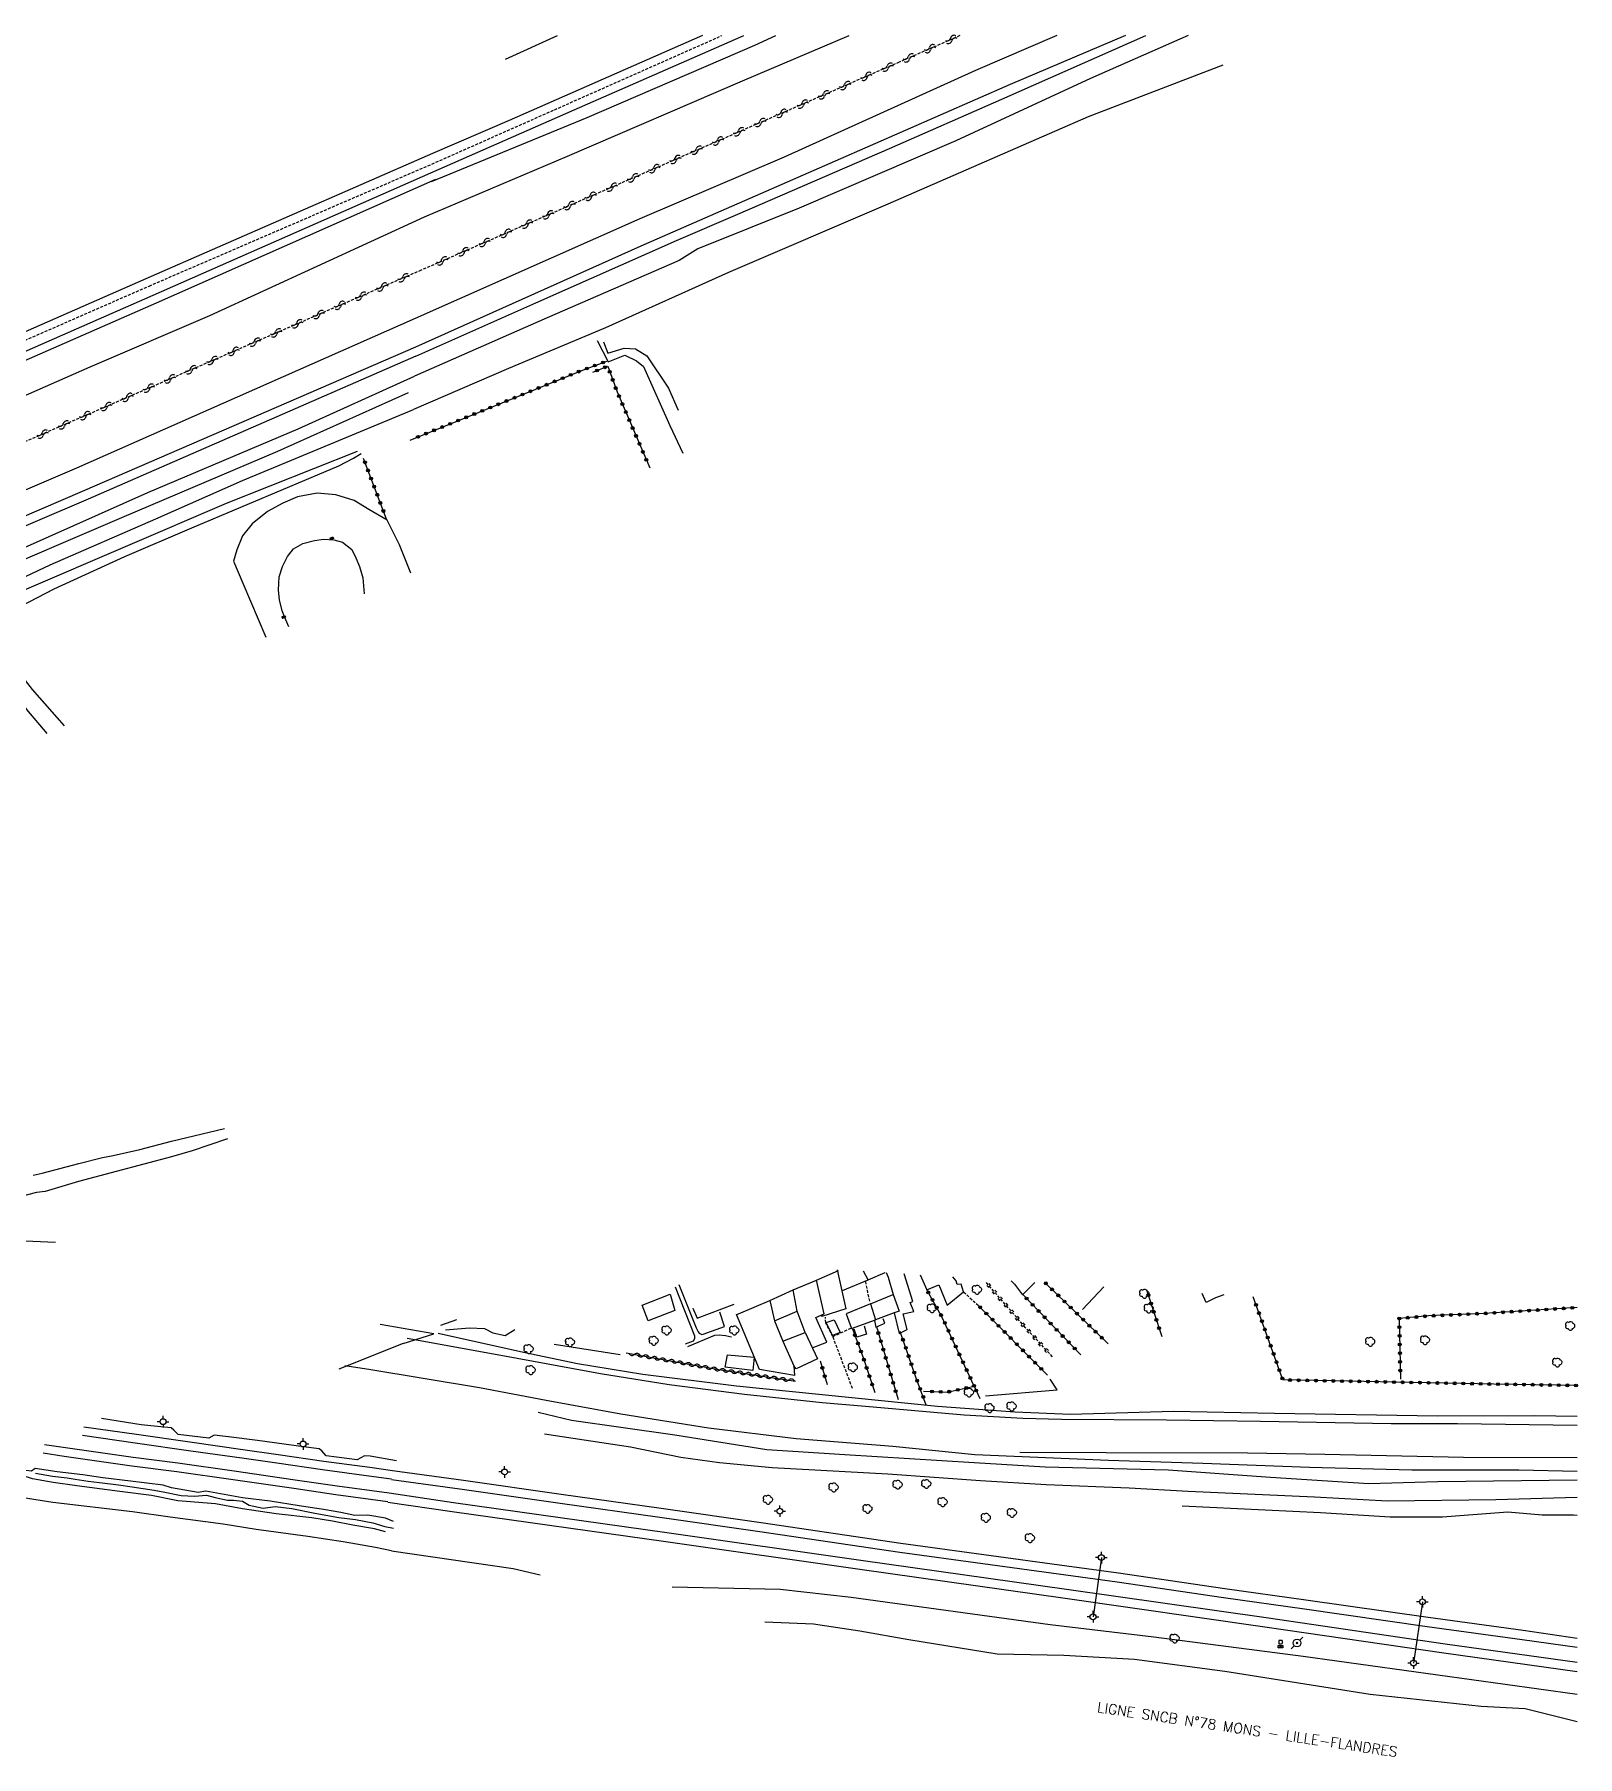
# Model space of a CAD drawing. Header units: millimetres. Extents: x 117000 to 118000, y 126000 to 127000.
# Drawn here: x 117733.2 to 118000, y 126702.4 to 127000.2 of the extents above; entities that cross this region are included whole.
import ezdxf
from ezdxf.enums import TextEntityAlignment as Align

# ---------------------------------------------------------------- set-up
doc = ezdxf.new("R2010")
doc.units = ezdxf.units.MM
doc.linetypes.add('DASHED', pattern=[0.75, 0.5, -0.25])
doc.layers.get('0').update_dxf_attribs({"linetype": 'CONTINUOUS'})
for name, color, linetype in [('W0001', 6, 'DASHED'), ('W0008', 7, 'CONTINUOUS'), ('W0017', 7, 'CONTINUOUS'), ('W0071', 7, 'CONTINUOUS'), ('W0101', 7, 'CONTINUOUS'), ('W0104', 1, 'CONTINUOUS'), ('W0112', 1, 'DASHED'), ('W0120', 7, 'CONTINUOUS'), ('W0211', 2, 'CONTINUOUS'), ('W0214', 2, 'CONTINUOUS'), ('W0220', 5, 'DASHED'), ('W0300', 7, 'CONTINUOUS'), ('W0303', 7, 'CONTINUOUS'), ('W0310', 3, 'CONTINUOUS'), ('W0323', 7, 'CONTINUOUS'), ('W0333', 7, 'CONTINUOUS'), ('W0401', 7, 'CONTINUOUS'), ('W0438', 7, 'CONTINUOUS'), ('W0473', 7, 'CONTINUOUS'), ('W0500', 5, 'DASHED'), ('W0610', 7, 'CONTINUOUS'), ('W0611', 7, 'CONTINUOUS'), ('W0700', 7, 'CONTINUOUS'), ('W0989', 7, 'CONTINUOUS')]:
    doc.layers.add(name, color=color, linetype=linetype)
doc.styles.get("Standard").update_dxf_attribs({"font": 'romans.shx', "width": 0.85})

# ---------------------------------------------------------------- blocks, each defined once
blk = doc.blocks.new('T610')
for p, q in [((-0.500001, 0), (-1.000002, 0)), ((0, 0.500001), (0, 1.000002)), ((0.500001, 0), (1.000002, 0)), ((0, -0.500001), (0, -1.000002))]:
    blk.add_line(p, q)
blk.add_ellipse((0, 0), major_axis=(-0.353554, 0.353554), ratio=1, start_param=3.926990817, end_param=10.2101761242)
blk = doc.blocks.new('T401')
for p, q in [((-0.3, 0.3), (0, 0.3)), ((-0.3, -0.25), (-0.3, 0.3)), ((-0.3, 0.15), (0, 0.15)), ((-0.3, 0), (0, 0)), ((0, 0.3), (0, -0.25)), ((-0.3, -0.15), (0, -0.15)), ((-0.3, -0.25), (-0.3, -0.3)), ((-0.3, -0.3), (0, -0.3)), ((0, -0.3), (0, -0.25))]:
    blk.add_line(p, q)
blk = doc.blocks.new('T300')
for p, q in [((-0.8, 0.51), (-0.86, 0.34)), ((-0.86, 0.34), (-0.86, 0.17)), ((-0.86, 0.17), (-0.74, 0.06)), ((-0.69, 0.63), (-0.8, 0.51)), ((-0.8, -0.06), (-0.74, 0.06)), ((-0.74, 0.06), (-0.69, 0.11)), ((-0.57, 0.69), (-0.69, 0.63)), ((-0.46, 0.69), (-0.57, 0.69)), ((-0.29, 0.63), (-0.46, 0.69)), ((-0.29, 0.63), (-0.17, 0.74)), ((-0.23, 0.57), (-0.29, 0.63)), ((-0.17, 0.74), (-0.06, 0.8)), ((-0.06, 0.8), (0.06, 0.8)), ((0.06, 0.8), (0.23, 0.74)), ((0.23, 0.74), (0.34, 0.63)), ((0.34, 0.63), (0.4, 0.51)), ((0.46, 0.46), (0.34, 0.46)), ((0.4, 0.51), (0.4, 0.46)), ((0.57, 0.4), (0.46, 0.46)), ((0.57, 0.4), (0.69, 0.29)), ((0.69, 0.29), (0.74, 0.17)), ((0.74, 0.06), (0.69, -0.17)), ((0.74, 0.17), (0.74, 0.06)), ((-0.8, -0.17), (-0.8, -0.06)), ((-0.8, -0.23), (-0.8, -0.17)), ((-0.74, -0.34), (-0.8, -0.23)), ((-0.69, -0.4), (-0.74, -0.34)), ((-0.51, -0.46), (-0.69, -0.4)), ((-0.4, -0.46), (-0.51, -0.46)), ((-0.4, -0.46), (-0.34, -0.46)), ((-0.34, -0.46), (-0.34, -0.4)), ((-0.34, -0.51), (-0.34, -0.46)), ((-0.29, -0.63), (-0.34, -0.51)), ((-0.17, -0.74), (-0.29, -0.63)), ((-0.06, -0.8), (-0.17, -0.74)), ((0.06, -0.8), (-0.06, -0.8)), ((0.17, -0.74), (0.06, -0.8)), ((0.23, -0.69), (0.17, -0.74)), ((0.29, -0.46), (0.23, -0.46)), ((0.29, -0.63), (0.23, -0.69)), ((0.46, -0.4), (0.29, -0.46)), ((0.34, -0.51), (0.29, -0.63)), ((0.34, -0.51), (0.34, -0.46)), ((0.57, -0.34), (0.46, -0.4)), ((0.63, -0.29), (0.57, -0.34)), ((0.69, -0.17), (0.63, -0.29))]:
    blk.add_line(p, q)
blk = doc.blocks.new('T473')
for p, q in [((-0.166667, 0.166667), (0.166667, -0.166667)), ((-0.166667, -0.166667), (0.166667, 0.166667)), ((0.500001, 0.500001), (1.000002, 1.000002)), ((-1.000002, -1.000002), (-0.500001, -0.500001))]:
    blk.add_line(p, q)
blk.add_ellipse((0, 0), major_axis=(0.471405, 0.471405), ratio=1, start_param=5.4977871438, end_param=11.780972451)
blk = doc.blocks.new('T438')
for p, q in [((-0.4, 0.2), (0.4, 0.2)), ((-0.4, -0.2), (-0.4, 0.2)), ((0.15, 1.1), (-0.3, 1.1)), ((-0.3, 1.1), (-0.3, 0.5)), ((-0.3, 0.5), (0.15, 0.5)), ((0.3, 0.65), (0.3, 0.95)), ((0.4, 0.2), (0.4, -0.2))]:
    blk.add_line(p, q)
at = {"flags": 128}
for points in [[(-0.4, -0.2), (0.4, 0.2)], [(0.4, -0.2), (-0.4, -0.2)]]:
    blk.add_lwpolyline(points, dxfattribs=at)
for centre, major_axis, start_param, end_param in [((0.15, 0.95), (0.106, -0.106), 0.785398, 2.356194), ((0.15, 0.65), (0.106, 0.106), 3.926991, 5.497787)]:
    blk.add_ellipse(centre, major_axis=major_axis, ratio=1, start_param=start_param, end_param=end_param)
blk = doc.blocks.new('t323o')
at = {"color": 0, "linetype": 'Continuous'}
for radius in [0.25, 0.15]:
    blk.add_circle((0, 0), radius, dxfattribs=at)
blk = doc.blocks.new('t500o')
at = {"color": 0, "linetype": 'Continuous'}
for centre, start, end in [((-0.5, 0.625), 216.8699, 323.1301), ((0.5, -0.125), 36.8699, 143.1301), ((0.5, -0.625), 36.8699, 143.1301), ((-0.5, 0.125), 216.8699, 323.1301)]:
    blk.add_arc(centre, 0.625, start, end, dxfattribs=at)
blk = doc.blocks.new('t310o')
at = {"color": 0, "linetype": 'Continuous'}
for centre, start, end in [((-0.5, 0.38), 216.8699, 323.1304), ((0.5, -0.37), 36.8699, 143.1303)]:
    blk.add_arc(centre, 0.625, start, end, dxfattribs=at)
blk = doc.blocks.new('t220o')
at = {"color": 0, "linetype": 'Continuous'}
for p, q in [((-0.25, 0.25), (0.25, 0.25)), ((-0.25, -0.25), (0.25, -0.25))]:
    blk.add_line(p, q, dxfattribs=at)

msp = doc.modelspace()

# ---------------------------------------------------------------- linework, layer by layer
at = {"layer": 'W0001'}
msp.add_lwpolyline([(117450.14, 126894.38), (117473.73, 126893.56), (117498.89, 126893.6), (117520.48, 126894.42), (117541.18, 126895.61), (117562.87, 126897.48), (117583.18, 126900.08), (117592.26, 126901.41), (117614.45, 126906.48), (117640.79, 126913.74), (117663.25, 126920.42), (117681, 126926.57), (117702.35, 126934.75), (117722.59, 126943.39), (117752.99, 126956.69), (117801.9, 126977.78), (117823.1, 126987.17), (117852.05, 127000)], dxfattribs=at)
at = {"layer": 'W0008'}
for points in [[(117921.86, 127000), (117901.94, 126991.54), (117871.64, 126978.27), (117838.02, 126963.59), (117799.06, 126946.1)], [(117801.73, 126976.28), (117828.88, 126988.18), (117849.68, 126997.3), (117855.88, 127000)], [(117801.83, 126974.75), (117828.74, 126985.85), (117857.73, 126998.36), (117861.41, 127000)], [(117848.69, 127000), (117815.28, 126985.29), (117801.98, 126979.6)], [(117801.98, 126979.6), (117752.45, 126957.93), (117722.05, 126944.63), (117701.84, 126936.01), (117680.54, 126927.84), (117662.84, 126921.71), (117640.41, 126915.04)], [(117641.29, 126912.06), (117663.79, 126918.75), (117681.6, 126924.92), (117703.01, 126933.12), (117723.29, 126941.78), (117753.7, 126955.09), (117801.73, 126976.28)], [(117641.7, 126910.69), (117664.23, 126917.39), (117682.1, 126923.57), (117703.55, 126931.8), (117723.85, 126940.47), (117754.27, 126953.78), (117802.58, 126975.15)], [(117799.06, 126946.1), (117741.82, 126921.32), (117715.11, 126909.88), (117696.38, 126902.46), (117681.76, 126896.9), (117667.99, 126892.52), (117639, 126884.3)], [(117730.29, 126791.65), (117736.82, 126791.36)], [(117803.01, 126775.61), (117817.77, 126772.35), (117827.11, 126770.39), (117838.38, 126768.55), (117854.57, 126766.52), (117889.37, 126763.01), (117902.74, 126761.99), (117912.34, 126761.6), (117930.14, 126762.12), (117947.65, 126761.76), (117975.84, 126761.34), (117992.57, 126761.36), (118000, 126761.24)], [(117823.05, 126773.72), (117834.46, 126771.94)], [(117790.99, 126769.34), (117786.84, 126769.95)], [(118000, 126751.67), (117989.87, 126751.93), (117971.39, 126751.93), (117953.66, 126752.37), (117935.26, 126753.09), (117918.89, 126753.59), (117895.8, 126754.59), (117881.61, 126756.03), (117864.93, 126757.35), (117849.76, 126759.16), (117834.56, 126761.58), (117821.65, 126763.98), (117810.14, 126766.14), (117790.99, 126769.34)]]:
    msp.add_lwpolyline(points, dxfattribs=at)
at = {"layer": 'W0017'}
for points in [[(117796.31, 126911.94), (117794.16, 126916.19), (117790.98, 126918.03), (117788.46, 126919.62), (117785.31, 126920.58), (117782.06, 126920.87), (117778.65, 126920.23), (117776.13, 126919.16), (117773.47, 126917.69), (117770.81, 126915.55), (117769.13, 126913.5), (117768.15, 126911.09), (117767.59, 126909.1), (117769.22, 126905.31), (117773.19, 126895.99)], [(117777.17, 126897.74), (117776.66, 126898.97), (117776.02, 126900.5), (117775.54, 126902.45), (117775.38, 126904.12), (117775.51, 126906.42), (117776.05, 126908.22), (117776.91, 126909.93), (117777.99, 126911.27), (117779.61, 126912.19), (117781.61, 126912.68), (117783.15, 126912.94), (117784.95, 126912.83), (117786.47, 126912.39), (117788.05, 126911.12), (117788.74, 126909.67), (117789.4, 126908.2), (117789.96, 126906.24), (117790.2, 126903.49)], [(117798.27, 126907.04), (117796.31, 126911.94)], [(117845.76, 126773.77), (117847.12, 126774.28), (117847.38, 126774.68), (117847.36, 126775.07), (117844.05, 126783.58)], [(117844.63, 126784.04), (117847.61, 126776.52), (117847.94, 126775.84), (117848.11, 126775.61), (117848.57, 126775.38), (117848.8, 126775.45), (117852.48, 126776.75), (117851.68, 126779.26)], [(117853.71, 126774.93), (117852.69, 126775.15), (117851.57, 126775.29), (117850.78, 126775.21), (117846.13, 126773.26)]]:
    msp.add_lwpolyline(points, dxfattribs=at)
at = {"layer": 'W0071'}
for points in [[(117932.7, 127000), (117915.78, 126992.6), (117892.51, 126981.82), (117865.4, 126970.15), (117847.89, 126963.14), (117844.66, 126961.08), (117821.85, 126951.2), (117798.92, 126941.09)], [(117799.1, 126944.55), (117819.85, 126953.79), (117844.2, 126964.55), (117854.8, 126969.11), (117881.07, 126980.49), (117900.5, 126988.99), (117925.39, 127000)], [(117799.1, 126944.55), (117742.45, 126919.86), (117715.72, 126908.41), (117696.95, 126900.98), (117682.28, 126895.41), (117668.45, 126891), (117639.43, 126882.78)], [(117640.34, 126880.14), (117674.77, 126889.85), (117688.06, 126894.15), (117703.18, 126899.84), (117722.87, 126907.68), (117752.75, 126920.98), (117778.77, 126932.02), (117798.92, 126941.09)], [(117732.95, 126802.96), (117734.51, 126803.26), (117740.84, 126804.93), (117744.93, 126805.98), (117746.76, 126806.36), (117751.42, 126807.37), (117756.88, 126808.81), (117766.01, 126811.02), (117766.01, 126811.02), (117766.01, 126811.02)], [(117766.55, 126809.23), (117766.55, 126809.23), (117766.55, 126809.23), (117760.45, 126807.14), (117756.84, 126806.09), (117747.28, 126803.56), (117740.78, 126801.86), (117735.04, 126800.1), (117733.52, 126799.96), (117730.61, 126799.21)], [(117806.18, 126777.91), (117803.38, 126776.93)], [(117804.23, 126776.18), (117808.41, 126776.55), (117811.02, 126776.44), (117812.46, 126775.7), (117814.6, 126775.22), (117816.26, 126776.24)], [(118000, 126750.19), (117975.85, 126749.88), (117963.93, 126749.54), (117946.94, 126750.67), (117929.23, 126751.91), (117907.99, 126752.47), (117895.67, 126753.21), (117873.3, 126754.57), (117859.85, 126755.45), (117843.91, 126757.96), (117826.06, 126760.54), (117820.26, 126761.88)], [(117821.38, 126758.18), (117836.23, 126755.94), (117844.95, 126754.19), (117851.66, 126753.24), (117860.73, 126752.4), (117880.76, 126751.31), (117896.76, 126750.11), (117908.13, 126749.47), (117922.47, 126748.89), (117932.7, 126748.27), (117954.53, 126747.3), (117967.16, 126746.64), (117985.9, 126746.87), (118000, 126747.25)]]:
    msp.add_lwpolyline(points, dxfattribs=at)
at = {"layer": 'W0101'}
for points in [[(117868.4, 126784.76), (117872.23, 126786.43)], [(117860.35, 126781.25), (117864.41, 126783.09)], [(117864.41, 126783.09), (117868.4, 126784.76)], [(117854.94, 126778.93), (117860.35, 126781.25)]]:
    msp.add_lwpolyline(points, dxfattribs=at)
at = {"layer": 'W0104'}
for points in [[(117872, 126786.54), (117873.51, 126779.84), (117869.36, 126778.52), (117869.4, 126778.75)], [(117877.35, 126784.82), (117876.56, 126786.35)], [(117877.35, 126784.82), (117880.29, 126786.1)], [(117880.46, 126786.09), (117880.83, 126785.3), (117881.66, 126782.28)], [(117881.85, 126779.12), (117882.74, 126775.57), (117884.08, 126776.23), (117883.39, 126778.93), (117885.25, 126779.35), (117884.63, 126780.94), (117885.06, 126781.11), (117883.56, 126785.89)], [(117886.34, 126785.7), (117887.51, 126783.09), (117889.58, 126783.97), (117891.01, 126780.44), (117893.87, 126782.76), (117893.43, 126784.06), (117892.73, 126784.02), (117892.57, 126784.65), (117892, 126785.33)], [(117865.1, 126779.42), (117864.41, 126783.09)], [(117867.67, 126773.08), (117870.19, 126774.08), (117868.31, 126778.33), (117869.75, 126778.94), (117868.4, 126784.76)], [(117872.9, 126783.02), (117877.35, 126784.82)], [(117902.11, 126784.67), (117902.69, 126784.06), (117904.07, 126782.23), (117906.15, 126784.4)], [(117938.85, 126782.25), (117937.41, 126781.71), (117935.79, 126780.91), (117935.11, 126782.5)], [(117847.03, 126779.91), (117847.03, 126779.91), (117847.76, 126778.19), (117854.19, 126780.62)], [(117860.35, 126781.25), (117861.15, 126777.75)], [(117877.73, 126780.71), (117873.54, 126778.95), (117874.49, 126776.45), (117878.62, 126777.9)], [(117877.73, 126780.71), (117881.66, 126782.28)], [(117877.73, 126780.71), (117878.62, 126777.9)], [(117881.66, 126782.28), (117882.7, 126779.44), (117881.85, 126779.12)], [(117864.51, 126769.99), (117864.59, 126768.3), (117858.54, 126769.35), (117854.59, 126778.82), (117854.94, 126778.93)], [(117861.15, 126777.75), (117865.1, 126779.42)], [(117861.15, 126777.75), (117862.57, 126774.23)], [(117866.44, 126775.73), (117865.1, 126779.42)], [(117876.67, 126776.88), (117877.05, 126775.42), (117875.37, 126774.95), (117874.96, 126776.29)], [(117878.44, 126777.8), (117878.7, 126776.66), (117880.26, 126777.35), (117879.95, 126778.1)], [(117881.85, 126779.12), (117878.62, 126777.9)], [(117862.57, 126774.23), (117866.44, 126775.73)], [(117862.57, 126774.23), (117864.51, 126769.99)], [(117866.44, 126775.73), (117868.62, 126771.18), (117864.89, 126769.45), (117864.51, 126769.99)]]:
    msp.add_lwpolyline(points, dxfattribs=at)
for points in [[(117843.1, 126782.37), (117843.91, 126779.52), (117839.32, 126777.73), (117838.26, 126780.46)], [(117870.09, 126777.46), (117871.45, 126777.9), (117872.54, 126775.75), (117871.18, 126775.21), (117870.09, 126777.46)], [(117853.04, 126771.89), (117857.66, 126771.46), (117857.39, 126769.18), (117852.62, 126769.73)]]:
    msp.add_lwpolyline(points, close=True, dxfattribs=at)
at = {"layer": 'W0112'}
for points in [[(117876.87, 126784.56), (117877.58, 126781.05)], [(117893.86, 126782.76), (117896.57, 126780.25)], [(117871.22, 126775), (117870.02, 126777.43), (117869.98, 126778.4)], [(117874.36, 126776.43), (117871.22, 126775), (117874.66, 126765.93)]]:
    msp.add_lwpolyline(points, dxfattribs=at)
at = {"layer": 'W0120'}
for points in [[(117796.95, 126773.84), (117802.21, 126775.51), (117792.93, 126777.12)], [(117796.95, 126773.84), (117785.81, 126769.39)]]:
    msp.add_lwpolyline(points, dxfattribs=at)
at = {"layer": 'W0211'}
for points in [[(117830.51, 126947.26), (117832.39, 126943.61), (117835.25, 126944.74), (117837.27, 126943.73), (117838.51, 126942.79), (117843.05, 126932.59), (117845.33, 126927.78)], [(117797.82, 126938.23), (117775.21, 126928.05), (117748.2, 126916.62), (117722.21, 126905.47), (117716.7, 126903.12)], [(117738.36, 126880.64), (117732.82, 126886.93), (117728.87, 126892.08), (117727.92, 126899.83), (117736.58, 126904.33), (117748.79, 126909.92), (117760.41, 126914.87), (117785.8, 126925.58), (117788.32, 126926.9), (117789.66, 126927.74)], [(117733.32, 126751.39), (117736.3, 126750.86), (117738.83, 126750.57), (117740.2, 126750.34), (117742.43, 126750.05), (117744.44, 126749.79), (117747.68, 126749.36), (117750.07, 126749.04), (117753.87, 126748.46), (117755.73, 126748.13), (117758.54, 126747.57), (117760.84, 126747.43), (117762.91, 126747.59), (117764.43, 126747.22), (117766.55, 126746.72), (117767.6, 126746.75), (117769.17, 126746.55), (117770.3, 126745.85), (117772.7, 126745.36), (117774.8, 126745.66), (117777.7, 126745.3), (117781.65, 126744.5), (117785.8, 126743.75), (117788.7, 126743.39), (117791.68, 126742.8), (117793.77, 126742.21), (117795.25, 126741.91)], [(118000, 126713.12), (117993.36, 126714.06), (117952.59, 126719.73), (117926.76, 126723.03), (117908.84, 126725.15), (117874.43, 126729.89), (117862.16, 126731.29), (117843.43, 126731.69)]]:
    msp.add_lwpolyline(points, dxfattribs=at)
at = {"layer": 'W0214'}
for points in [[(117910.01, 127000), (117895.94, 126993.95), (117862.82, 126978.98), (117837.86, 126968.31), (117799.03, 126951.09)], [(117800.6, 126968.63), (117825.34, 126979.13), (117855.6, 126992.18), (117874.09, 127000)], [(117938.68, 126994.88), (117915.41, 126985.95), (117880.75, 126970.84), (117853.2, 126959.02), (117831.95, 126949.46), (117815.15, 126942.46), (117798.73, 126935.34)], [(117645.42, 126906.06), (117674.92, 126915.25), (117698.06, 126923.77), (117715.75, 126930.82), (117742.79, 126942.71), (117763.49, 126951.61), (117800.6, 126968.63)], [(117799.03, 126951.09), (117740.42, 126925.2), (117719.94, 126916.41), (117685.56, 126903.09), (117667.22, 126896.9), (117637.56, 126887.92)], [(117831.58, 126947.05), (117832.33, 126945.08), (117835.16, 126945.97), (117837.1, 126945.82), (117839.06, 126944.63), (117842.8, 126939.03), (117844.5, 126935.22)], [(117718.03, 126900.04), (117735.9, 126908.48), (117754.18, 126916.41), (117769.12, 126923.06), (117798.73, 126935.34)], [(117788.97, 126928.09), (117766.34, 126919.07), (117731.41, 126904.08), (117726.37, 126901.61), (117724.9, 126899.98), (117725.1, 126897.65), (117725.45, 126894.22), (117727.08, 126890.28), (117731.81, 126883.44), (117735.33, 126879.3)], [(117797.64, 126774.75), (117814.44, 126771.67), (117831.07, 126768.64), (117842.93, 126766.73), (117855.94, 126765.07), (117869.42, 126763.61), (117876.89, 126762.97), (117893.98, 126761.51), (117904.1, 126760.93), (117910.79, 126760.73), (117928.97, 126760.63), (117945.22, 126760.4), (117967.82, 126759.98), (117979.3, 126760), (118000, 126759.71)], [(117795.81, 126753.56), (117791.22, 126754.32), (117790.25, 126754.39), (117789, 126753.69), (117783.62, 126754.42), (117782.85, 126755.29), (117782.42, 126755.6), (117779.69, 126755.94), (117771.74, 126757.05), (117766.71, 126757.69), (117764.23, 126758), (117763.32, 126757.47), (117758.02, 126758.09), (117757.27, 126758.85), (117756.82, 126759.24), (117754.43, 126759.45), (117751.61, 126759.78), (117744.76, 126760.88)], [(117795.27, 126743.07), (117793.9, 126743.61), (117790.82, 126744.12), (117788.58, 126744.07), (117786.15, 126744.6), (117783.17, 126745.11), (117778.95, 126745.76), (117773.94, 126746.54), (117769.14, 126747.14), (117762.78, 126748.27), (117761.49, 126748.08), (117756.86, 126748.87), (117755.43, 126749.31), (117749.76, 126750.03), (117744.97, 126750.61), (117741.53, 126751.13), (117737.12, 126751.64), (117733.3, 126752.19), (117732.63, 126751.77), (117730.72, 126751.96), (117726.44, 126752.73)], [(118000, 126754.03), (117980.33, 126754.12), (117956.34, 126754.62), (117942.95, 126754.84), (117918.52, 126754.92), (117903.59, 126755)], [(117793.87, 126741.24), (117791.96, 126741.79), (117788.22, 126742.43), (117784.71, 126743.12), (117781.15, 126743.66), (117774.95, 126744.36), (117769.16, 126745.23), (117764.45, 126746.08), (117757.98, 126746.61), (117753.41, 126747.56), (117747.93, 126748.23), (117740.52, 126749.19), (117736.39, 126749.77), (117732.84, 126750.42), (117730.88, 126751.06)], [(117794.94, 126737.98), (117792.14, 126738.56), (117786.58, 126739.52), (117780.42, 126740.47), (117771.5, 126741.69), (117765.81, 126742.6), (117756.63, 126743.77), (117750.1, 126744.69), (117736.32, 126746.31), (117727.57, 126747.73), (117717.53, 126749.15)], [(118000, 126744.09), (117999.34, 126744.12), (117993.93, 126744.17), (117988.01, 126744.65), (117976.68, 126743.81), (117967.66, 126743.82), (117955.6, 126744.53), (117931.68, 126745.68)], [(117794.94, 126737.98), (117815.95, 126734.91), (117820.63, 126733.8)], [(117859.48, 126725.71), (117867.92, 126725.36), (117875.94, 126724.15), (117884.39, 126722.62), (117899.67, 126720.18), (117911.18, 126719.91), (117923.4, 126719.25), (117939.02, 126717.15), (117964.2, 126713.16), (117983.35, 126711.09), (117990.97, 126710.72), (118000, 126708.49)]]:
    msp.add_lwpolyline(points, dxfattribs=at)
at = {"layer": 'W0220'}
msp.add_lwpolyline([(117909.23, 126771.53), (117904.52, 126776.62), (117897.78, 126784.37)], dxfattribs=at)
at = {"layer": 'W0303'}
for points in [[(117914.45, 126779.7), (117918.09, 126783.62)], [(117897.62, 126764.77), (117910.02, 126765.79), (117908.82, 126767.64)]]:
    msp.add_lwpolyline(points, dxfattribs=at)
at = {"layer": 'W0310'}
msp.add_lwpolyline([(117835.49, 126772.2), (117851.54, 126769.31), (117864.81, 126767.33)], dxfattribs=at)
at = {"layer": 'W0323'}
for points in [[(117798.12, 126930.04), (117827.84, 126942.11), (117832.17, 126943.72)], [(117829.75, 126941.8), (117832.31, 126942.82), (117833.93, 126938.4), (117839.57, 126925.25)], [(117794.03, 126916.38), (117790.08, 126926.87)], [(117886.9, 126765.58), (117891.04, 126765.42), (117895.7, 126766.43), (117890.06, 126778.57), (117887.51, 126783.09)], [(117908.03, 126784.28), (117918.85, 126773.78)], [(117925.51, 126783.13), (117928.12, 126775.04)], [(117908.35, 126768.37), (117896.57, 126780.25)], [(117904.04, 126782.34), (117914.12, 126771.88)], [(118000, 126766.56), (117985.58, 126766.81), (117949.08, 126767.52), (117943.93, 126781.92)], [(118000, 126780.05), (117983.91, 126779.02), (117974.29, 126778.59), (117969.2, 126778.16), (117969.41, 126767.65)], [(117878.78, 126776.77), (117882.53, 126764.14)], [(117874.65, 126776.34), (117876.55, 126771.24), (117878.51, 126765.34)], [(117887.4, 126763.19), (117885.66, 126767.83), (117882.89, 126775.9)], [(117869.06, 126770.85), (117870.27, 126766.72)], [(117895.7, 126766.43), (117896.67, 126764.34)]]:
    msp.add_lwpolyline(points, dxfattribs=at)
at = {"layer": 'W0333'}
msp.add_lwpolyline([(117814.63, 126995.94), (117823.64, 127000)], dxfattribs=at)
at = {"layer": 'W0500'}
for points in [[(117893.23, 127000), (117882.69, 126995.4), (117800.03, 126959.43)], [(117800.03, 126959.43), (117729.56, 126928.91), (117705.13, 126918.37), (117684.69, 126910.51), (117663.58, 126903.19), (117637.06, 126895.29)]]:
    msp.add_lwpolyline(points, dxfattribs=at)
at = {"layer": 'W0611'}
for points in [[(117917.68, 126736.81), (117916.24, 126726.57)], [(117973.21, 126729.15), (117971.67, 126718.57)]]:
    msp.add_lwpolyline(points, dxfattribs=at)
at = {"layer": 'W0700'}
for points in [[(117795.11, 126751.82), (117791.18, 126752.37), (117783.22, 126753.45), (117775.3, 126754.59), (117769.23, 126755.46), (117760.45, 126756.69), (117750.8, 126758.09), (117741.68, 126759.38)], [(117794.49, 126747.93), (117785.52, 126749.13), (117778.26, 126750.22), (117767.73, 126751.74), (117757.99, 126753.12), (117750.23, 126754.12), (117738.52, 126755.79), (117734.9, 126756.32)], [(117794.9, 126750.34), (117790.97, 126750.89), (117783.01, 126751.96), (117775.08, 126753.11), (117769.02, 126753.98), (117760.24, 126755.21), (117750.59, 126756.61), (117741.48, 126757.9)], [(117794.29, 126746.44), (117785.31, 126747.64), (117778.04, 126748.73), (117767.51, 126750.26), (117757.79, 126751.63), (117750.02, 126752.64), (117738.31, 126754.3), (117734.68, 126754.84)], [(117794.91, 126750.32), (117807.15, 126748.65), (117824.06, 126746.21), (117841.31, 126743.79), (117858.64, 126741.3), (117882.81, 126737.75), (117911.53, 126733.8), (117920.43, 126732.64), (117938.82, 126729.9), (117952.82, 126727.94), (117974.01, 126724.91), (117990.44, 126722.67), (118000, 126721.31)], [(118000, 126722.84), (117990.65, 126724.18), (117974.22, 126726.42), (117953.03, 126729.44), (117939.04, 126731.4), (117920.63, 126734.14), (117911.73, 126735.3), (117883.02, 126739.25), (117858.86, 126742.8), (117841.53, 126745.29), (117824.28, 126747.71), (117807.37, 126750.15), (117795.11, 126751.82)], [(118000, 126718.68), (117977.16, 126721.86), (117946.18, 126726.38), (117911.65, 126731.31), (117876.11, 126736.31), (117842.56, 126741.11), (117805.62, 126746.29), (117794.49, 126747.93)], [(117794.27, 126746.41), (117805.4, 126744.77), (117842.35, 126739.59), (117875.89, 126734.79), (117911.44, 126729.79), (117945.96, 126724.86), (117976.94, 126720.34), (118000, 126717.13)]]:
    msp.add_lwpolyline(points, dxfattribs=at)

# ---------------------------------------------------------------- block references
at = {"layer": 'W0220'}
for p, rotation in [((117898.24, 126783.84), 131.0312180741422), ((117899.23, 126782.71), 131.0312180741422), ((117900.21, 126781.57), 131.0312180741422), ((117901.2, 126780.44), 131.0312180741422), ((117902.18, 126779.31), 131.0312180741422), ((117903.17, 126778.18), 131.0312180741422), ((117904.15, 126777.05), 131.0312180741422), ((117905.16, 126775.94), 132.7378846275619), ((117906.18, 126774.83), 132.7378846275619), ((117907.19, 126773.73), 132.7378846275619), ((117908.21, 126772.63), 132.7378846275619)]:
    msp.add_blockref('t220o', p, dxfattribs=dict(at, rotation=rotation))
at = {"layer": 'W0300'}
for p in [(117896.21, 126783.1), (117925.14, 126782.41), (117888.43, 126779.91), (117925.92, 126779.87), (117842.55, 126776.08), (117854.25, 126776.08), (117998.8, 126776.85), (117818.66, 126772.85), (117825.84, 126774.03), (117840.31, 126774.27), (117964.21, 126774.11), (117973.71, 126774.38), (117996.57, 126770.52), (117819, 126769.22), (117874.74, 126769.7), (117894.81, 126765.33), (117898.37, 126762.64), (117902.2, 126762.92), (117871.42, 126748.92), (117882.47, 126749.41), (117887.45, 126749.53), (117860.07, 126746.8), (117890.25, 126746.38), (117877.27, 126745.21), (117897.74, 126743.7), (117902.27, 126744.52), (117905.36, 126740.15), (117930.38, 126722.79)]:
    msp.add_blockref('T300', p, dxfattribs=at)
at = {"layer": 'W0310'}
for p, rotation in [((117836.97, 126771.93), 349.7988618743788), ((117838.44, 126771.67), 349.7988618743788), ((117839.92, 126771.4), 349.7988618743788), ((117841.4, 126771.14), 349.7988618743788), ((117842.87, 126770.87), 349.7988618743788), ((117844.35, 126770.61), 349.7988618743788), ((117845.83, 126770.34), 349.7988618743788), ((117847.3, 126770.07), 349.7988618743788), ((117848.78, 126769.81), 349.7988618743788), ((117850.25, 126769.54), 349.7988618743788), ((117851.73, 126769.28), 351.4977503647295), ((117853.22, 126769.06), 351.4977503647295), ((117854.7, 126768.84), 351.4977503647295), ((117856.18, 126768.62), 351.4977503647295), ((117857.67, 126768.4), 351.4977503647295), ((117859.15, 126768.17), 351.4977503647295), ((117860.63, 126767.95), 351.4977503647295), ((117862.12, 126767.73), 351.4977503647295), ((117863.6, 126767.51), 351.4977503647295)]:
    msp.add_blockref('t310o', p, dxfattribs=dict(at, rotation=rotation))
at = {"layer": 'W0323'}
for p, rotation in [((117830.11, 126942.95), 20.38042096125213), ((117831.51, 126943.47), 20.38042096125213), ((117823.13, 126940.2), 22.09160877646348), ((117824.52, 126940.76), 22.09160877646348), ((117825.91, 126941.33), 22.09160877646348), ((117827.3, 126941.89), 22.09160877646348), ((117828.7, 126942.43), 20.38042096125213), ((117830.47, 126942.09), 21.67390543308809), ((117831.86, 126942.64), 21.67390543308809), ((117832.66, 126941.86), 290.2284652829493), ((117833.18, 126940.45), 290.2284652829493), ((117816.18, 126937.38), 22.09160877646348), ((117817.57, 126937.94), 22.09160877646348), ((117818.96, 126938.5), 22.09160877646348), ((117820.35, 126939.07), 22.09160877646348), ((117821.74, 126939.63), 22.09160877646348), ((117833.7, 126939.05), 290.2284652829493), ((117834.25, 126937.66), 293.1936439733038), ((117807.84, 126933.99), 22.09160877646348), ((117809.23, 126934.56), 22.09160877646348), ((117810.62, 126935.12), 22.09160877646348), ((117812.01, 126935.68), 22.09160877646348), ((117813.4, 126936.25), 22.09160877646348), ((117814.79, 126936.81), 22.09160877646348), ((117834.85, 126936.28), 293.1936439733038), ((117835.44, 126934.9), 293.1936439733038), ((117800.89, 126931.17), 22.09160877646348), ((117802.28, 126931.74), 22.09160877646348), ((117803.67, 126932.3), 22.09160877646348), ((117805.06, 126932.86), 22.09160877646348), ((117806.45, 126933.43), 22.09160877646348), ((117836.03, 126933.52), 293.1936439733038), ((117836.62, 126932.14), 293.1936439733038), ((117799.5, 126930.61), 22.09160877646348), ((117837.21, 126930.76), 293.1936439733038), ((117837.8, 126929.38), 293.1936439733038), ((117790.33, 126926.21), 110.6356209777635), ((117838.39, 126928), 293.1936439733038), ((117838.98, 126926.63), 293.1936439733038), ((117790.86, 126924.81), 110.6356209777635), ((117791.39, 126923.4), 110.6356209777635), ((117791.92, 126922), 110.6356209777635), ((117792.45, 126920.6), 110.6356209777635), ((117792.98, 126919.19), 110.6356209777635), ((117793.51, 126917.79), 110.6356209777635), ((117887.75, 126782.67), 119.4792319117369), ((117908.08, 126784.23), 315.868126173683), ((117909.16, 126783.18), 315.868126173683), ((117910.24, 126782.14), 315.868126173683), ((117925.82, 126782.18), 287.8451862643892), ((117888.48, 126781.36), 119.4792319117369), ((117889.22, 126780.05), 119.4792319117369), ((117896.73, 126780.09), 134.7578793168335), ((117904.75, 126781.6), 313.9507644979092), ((117905.79, 126780.52), 313.9507644979092), ((117906.83, 126779.44), 313.9507644979092), ((117911.31, 126781.09), 315.868126173683), ((117912.39, 126780.05), 315.868126173683), ((117926.28, 126780.75), 287.8451862643892), ((117926.74, 126779.32), 287.8451862643892), ((117944.44, 126780.51), 109.6894552602312), ((117987.14, 126779.23), 183.6505040784006), ((117988.64, 126779.33), 183.6505040784006), ((117990.14, 126779.42), 183.6505040784006), ((117991.63, 126779.52), 183.6505040784006), ((117993.13, 126779.61), 183.6505040784006), ((117994.63, 126779.71), 183.6505040784006), ((117996.13, 126779.8), 183.6505040784006), ((117997.62, 126779.9), 183.6505040784006), ((117999.12, 126780), 183.6505040784006), ((117889.96, 126778.75), 119.4792319117369), ((117890.61, 126777.4), 114.9036598377861), ((117897.79, 126779.02), 134.7578793168335), ((117898.85, 126777.96), 134.7578793168335), ((117899.9, 126776.89), 134.7578793168335), ((117907.87, 126778.36), 313.9507644979092), ((117908.91, 126777.28), 313.9507644979092), ((117909.95, 126776.2), 313.9507644979092), ((117913.46, 126779), 315.868126173683), ((117914.54, 126777.96), 315.868126173683), ((117915.62, 126776.91), 315.868126173683), ((117927.2, 126777.9), 287.8451862643892), ((117927.66, 126776.47), 287.8451862643892), ((117944.94, 126779.09), 109.6894552602312), ((117945.45, 126777.68), 109.6894552602312), ((117945.95, 126776.27), 109.6894552602312), ((117969.2, 126778.14), 271.1492477773007), ((117969.23, 126776.64), 271.1492477773007), ((117970.67, 126778.29), 184.8428631328094), ((117972.17, 126778.41), 184.8428631328094), ((117973.66, 126778.54), 184.8428631328094), ((117975.16, 126778.63), 182.5639475515547), ((117976.66, 126778.7), 182.5639475515547), ((117978.16, 126778.77), 182.5639475515547), ((117979.65, 126778.83), 182.5639475515547), ((117981.15, 126778.9), 182.5639475515547), ((117982.65, 126778.97), 182.5639475515547), ((117984.15, 126779.04), 183.6505040784006), ((117985.65, 126779.14), 183.6505040784006), ((117875.05, 126775.25), 290.4082776268991), ((117875.58, 126773.84), 290.4082776268991), ((117879.11, 126775.64), 286.5534664788148), ((117879.54, 126774.21), 286.5534664788148), ((117883.37, 126774.49), 108.9467891140342), ((117891.24, 126776.04), 114.9036598377861), ((117891.87, 126774.67), 114.9036598377861), ((117892.5, 126773.31), 114.9036598377861), ((117900.96, 126775.83), 134.7578793168335), ((117902.01, 126774.76), 134.7578793168335), ((117903.07, 126773.7), 134.7578793168335), ((117910.99, 126775.12), 313.9507644979092), ((117912.04, 126774.04), 313.9507644979092), ((117916.69, 126775.87), 315.868126173683), ((117917.77, 126774.83), 315.868126173683), ((117946.46, 126774.86), 109.6894552602312), ((117946.97, 126773.44), 109.6894552602312), ((117969.26, 126775.14), 271.1492477773007), ((117969.29, 126773.64), 271.1492477773007), ((117876.1, 126772.44), 290.4082776268991), ((117876.62, 126771.03), 288.4203808653415), ((117879.97, 126772.77), 286.5534664788148), ((117880.39, 126771.33), 286.5534664788148), ((117883.86, 126773.07), 108.9467891140342), ((117884.34, 126771.65), 108.9467891140342), ((117884.83, 126770.23), 108.9467891140342), ((117893.13, 126771.95), 114.9036598377861), ((117893.76, 126770.59), 114.9036598377861), ((117904.13, 126772.63), 134.7578793168335), ((117905.18, 126771.57), 134.7578793168335), ((117906.24, 126770.5), 134.7578793168335), ((117913.08, 126772.96), 313.9507644979092), ((117947.47, 126772.03), 109.6894552602312), ((117947.98, 126770.62), 109.6894552602312), ((117969.32, 126772.14), 271.1492477773007), ((117969.35, 126770.64), 271.1492477773007), ((117869.43, 126769.6), 286.3805268396899), ((117869.85, 126768.16), 286.3805268396899), ((117877.09, 126769.61), 288.4203808653415), ((117877.56, 126768.18), 288.4203808653415), ((117880.82, 126769.89), 286.5534664788148), ((117881.25, 126768.46), 286.5534664788148), ((117885.32, 126768.81), 108.9467891140342), ((117885.82, 126767.4), 110.630388573937), ((117894.4, 126769.23), 114.9036598377861), ((117895.03, 126767.87), 114.9036598377861), ((117907.29, 126769.44), 134.7578793168335), ((117948.48, 126769.21), 109.6894552602312), ((117948.99, 126767.8), 109.6894552602312), ((117950.3, 126767.5), 178.8775589422883), ((117951.8, 126767.47), 178.8775589422883), ((117953.29, 126767.44), 178.8775589422883), ((117954.79, 126767.41), 178.8775589422883), ((117956.29, 126767.38), 178.8775589422883), ((117957.79, 126767.35), 178.8775589422883), ((117959.29, 126767.32), 178.8775589422883), ((117960.79, 126767.29), 178.8775589422883), ((117969.38, 126769.14), 271.1492477773007), ((117878.04, 126766.76), 288.4203808653415), ((117881.68, 126767.02), 286.5534664788148), ((117882.1, 126765.58), 286.5534664788148), ((117886.35, 126765.99), 110.630388573937), ((117886.88, 126764.59), 110.630388573937), ((117888.4, 126765.52), 357.8415286710816), ((117889.9, 126765.47), 357.8415286710816), ((117891.39, 126765.5), 12.15439903312975), ((117892.86, 126765.81), 12.15439903312975), ((117894.32, 126766.13), 12.15439903312975), ((117895.66, 126766.51), 114.9036598377861), ((117896.04, 126765.7), 294.9958487505977), ((117962.29, 126767.27), 178.8775589422883), ((117963.79, 126767.24), 178.8775589422883), ((117965.29, 126767.21), 178.8775589422883), ((117966.79, 126767.18), 178.8775589422883), ((117968.29, 126767.15), 178.8775589422883), ((117969.79, 126767.12), 178.8775589422883), ((117971.29, 126767.09), 178.8775589422883), ((117972.79, 126767.06), 178.8775589422883), ((117974.29, 126767.03), 178.8775589422883), ((117975.79, 126767), 178.8775589422883), ((117977.29, 126766.97), 178.8775589422883), ((117978.79, 126766.94), 178.8775589422883), ((117980.29, 126766.91), 178.8775589422883), ((117981.79, 126766.88), 178.8775589422883), ((117983.29, 126766.85), 178.8775589422883), ((117984.79, 126766.82), 178.8775589422883), ((117986.29, 126766.8), 179.015982208995), ((117987.79, 126766.77), 179.015982208995), ((117989.29, 126766.75), 179.015982208995), ((117990.79, 126766.72), 179.015982208995), ((117992.29, 126766.69), 179.015982208995), ((117993.79, 126766.67), 179.015982208995), ((117995.29, 126766.64), 179.015982208995), ((117996.79, 126766.62), 179.015982208995), ((117998.29, 126766.59), 179.015982208995), ((117999.79, 126766.56), 179.015982208995)]:
    msp.add_blockref('t323o', p, dxfattribs=dict(at, rotation=rotation))
at = {"layer": 'W0401'}
for p, rotation in [((117784.64, 126912.94), 293.8076736967334), ((117776.32, 126899.3), 293.6298838726381)]:
    msp.add_blockref('T401', p, dxfattribs=dict(at, rotation=rotation))
at = {"layer": 'W0438'}
msp.add_blockref('T438', (117948.69, 126721.39), dxfattribs=at)
at = {"layer": 'W0473'}
msp.add_blockref('T473', (117951.52, 126722.04), dxfattribs=at)
at = {"layer": 'W0500'}
for p, rotation in [((117891.72, 126999.34), 203.5857570688183), ((117884.39, 126996.14), 203.5857570688183), ((117888.05, 126997.74), 203.5857570688183), ((117880.72, 126994.54), 203.5146323119578), ((117873.38, 126991.35), 203.5146323119578), ((117877.05, 126992.95), 203.5146323119578), ((117866.05, 126988.16), 203.5146323119578), ((117869.72, 126989.75), 203.5146323119578), ((117858.71, 126984.97), 203.5146323119578), ((117862.38, 126986.56), 203.5146323119578), ((117851.38, 126981.77), 203.5146323119578), ((117855.04, 126983.37), 203.5146323119578), ((117844.04, 126978.58), 203.5146323119578), ((117847.71, 126980.18), 203.5146323119578), ((117836.71, 126975.39), 203.5146323119578), ((117840.37, 126976.99), 203.5146323119578), ((117829.37, 126972.2), 203.5146323119578), ((117833.04, 126973.79), 203.5146323119578), ((117825.7, 126970.6), 203.5146323119578), ((117818.37, 126967.41), 203.5146323119578), ((117822.03, 126969.01), 203.5146323119578), ((117811.03, 126964.22), 203.5146323119578), ((117814.7, 126965.81), 203.5146323119578), ((117803.69, 126961.03), 203.5146323119578), ((117807.36, 126962.62), 203.5146323119578), ((117796.99, 126958.11), 203.418720809041), ((117789.65, 126954.94), 203.418720809041), ((117793.32, 126956.53), 203.418720809041), ((117782.31, 126951.76), 203.418720809041), ((117785.98, 126953.35), 203.418720809041), ((117774.97, 126948.58), 203.418720809041), ((117778.64, 126950.17), 203.418720809041), ((117767.62, 126945.4), 203.418720809041), ((117771.3, 126946.99), 203.418720809041), ((117763.95, 126943.81), 203.418720809041), ((117756.61, 126940.63), 203.418720809041), ((117760.28, 126942.22), 203.418720809041), ((117749.27, 126937.45), 203.418720809041), ((117752.94, 126939.04), 203.418720809041), ((117741.93, 126934.27), 203.418720809041), ((117745.6, 126935.86), 203.418720809041), ((117734.59, 126931.09), 203.418720809041), ((117738.26, 126932.68), 203.418720809041)]:
    msp.add_blockref('t500o', p, dxfattribs=dict(at, rotation=rotation))
at = {"layer": 'W0610'}
for p in [(117755.41, 126760.31), (117779.62, 126756.45), (117814.48, 126751.62), (117862.08, 126744.84), (117917.68, 126736.81), (117973.21, 126729.15), (117916.24, 126726.57), (117971.67, 126718.57)]:
    msp.add_blockref('T610', p, dxfattribs=at)

# ---------------------------------------------------------------- texts
at = {"layer": 'W0989'}
msp.add_text('LIGNE SNCB N°78 MONS - LILLE-FLANDRES', height=1.75, rotation=351.4646, dxfattribs=at).set_placement((117942.94, 126707.07), align=Align.MIDDLE_CENTER)

doc.saveas('drawing.dxf')
